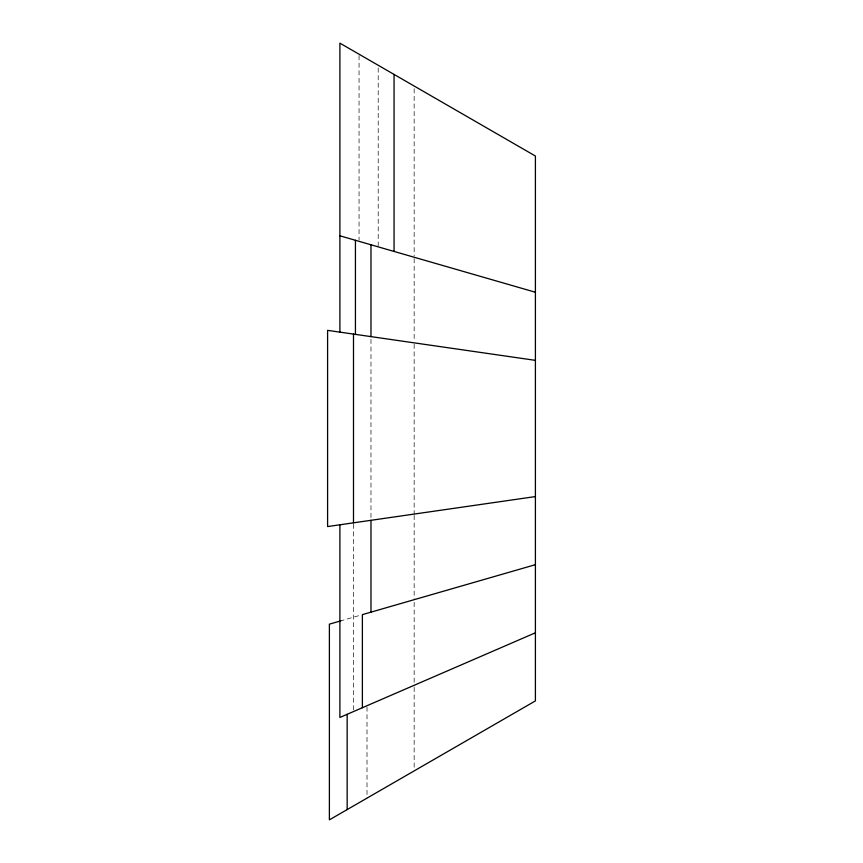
<?xml version="1.0" encoding="UTF-8"?>
<svg xmlns="http://www.w3.org/2000/svg" width="863" height="863" viewBox="0 0 863 863"><rect width="100%" height="100%" fill="white"/><g stroke="black" fill="none" stroke-linecap="round" stroke-linejoin="round"><path stroke-width="0.65" stroke-dasharray="4.32 3.24" d="M339.893 621.123L360.378 615.211M414.154 88.716L414.154 255.901M414.154 258.587L414.154 341.521M414.154 344.208L414.154 514.078M414.154 515.416L414.154 599.688M414.154 602.385L414.154 685.966M414.154 687.315L414.154 769.559M378.199 67.95L378.199 246.861M370.982 339.31L370.982 518.965M367.012 707.045L367.012 798.124M359.051 55.556L359.051 239.99M353.452 524.186L353.452 710.238"/><path stroke-width="1.29" d="M535.405 632.795L339.893 717.455L339.893 524.79M340.95 620.821L329.386 624.154L329.386 819.85L535.405 700.907L535.405 156.03L339.893 43.15L339.893 332.136M535.405 564.682L362.384 614.629L362.384 707.714M535.405 496.581L327.595 526.57L327.595 330.356L535.405 360.356M339.893 235.804L535.405 292.244M394.057 74.412L394.057 251.446M370.982 244.779L370.982 336.624M370.982 520.303L370.982 612.147M355.437 240.292L355.437 334.38M353.496 334.1L353.496 522.838M347.163 714.305L347.163 809.58"/></g></svg>
